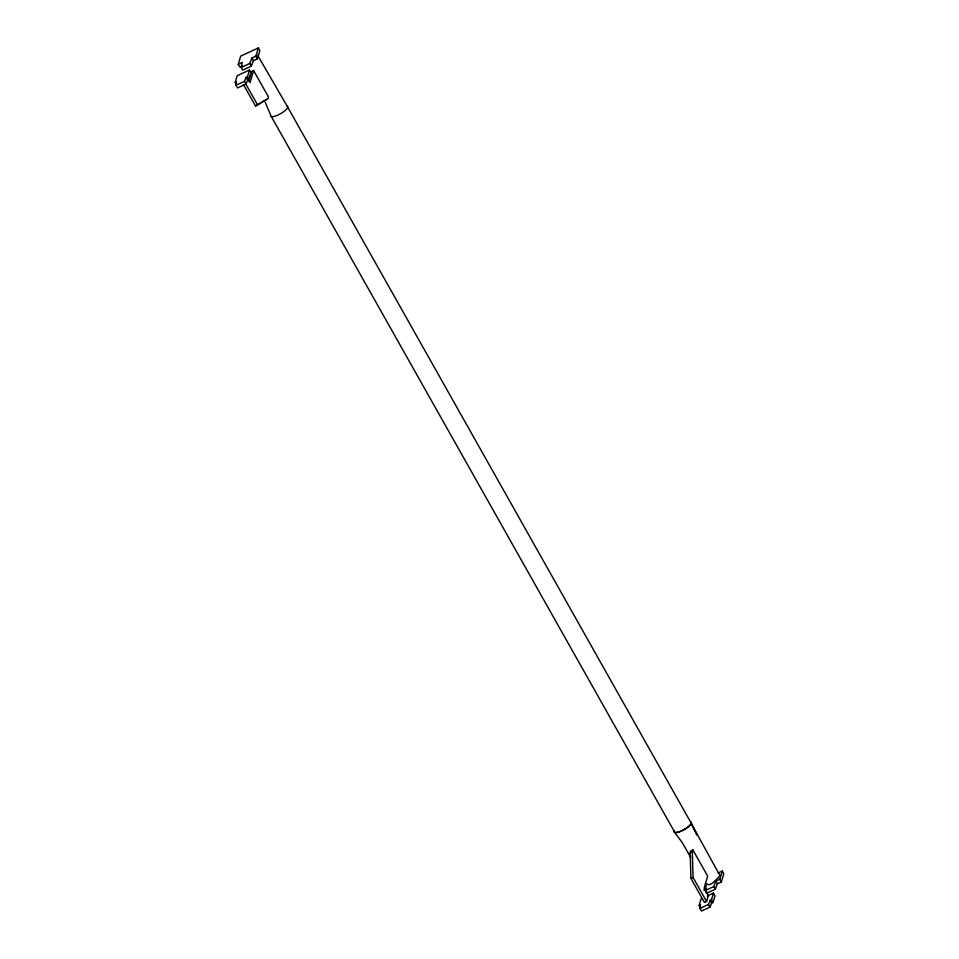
<?xml version="1.0" encoding="UTF-8"?>
<svg xmlns="http://www.w3.org/2000/svg" width="959" height="959" viewBox="0 0 959 959"><rect width="100%" height="100%" fill="white"/><g stroke="black" fill="none" stroke-linecap="round" stroke-linejoin="round"><path stroke-width="1.44" d="M235.195 82.378L237.173 75.701L249.508 70.007L251.018 72.704L249.052 79.369L247.662 80.005L246.007 84.032L237.52 87.952L235.998 85.255L236.573 81.743L235.195 82.378L236.202 84.176M707.298 895.958L713.46 893.105L714.982 895.802L713.005 902.467L711.626 903.102L709.972 907.13L701.485 911.05L699.962 908.353L700.538 904.84L699.159 905.476L700.669 908.173M238.264 64.289L240.685 56.101L258.319 47.95L259.841 50.647L257.408 58.847L253.404 60.693L251.354 66.147L242.735 70.127L241.212 67.43L242.267 62.443L238.264 64.289L239.786 66.986L242.447 65.751M718.219 872.93L722.283 871.048L723.805 873.745L721.384 881.944L717.368 883.79L715.33 889.245L706.699 893.225L705.189 890.527L706.232 885.541M249.052 79.369L247.53 76.672L249.508 70.007M257.408 58.847L255.885 56.149L258.319 47.95M248.729 80.928L251.498 71.577L253.608 70.594L268.436 96.883L267.861 98.789L255.526 106.017L243.442 84.572M253.608 70.594L250.047 82.63L247.961 78.926M690.192 852.767L690.756 850.861L692.877 849.878L707.694 876.166L704.134 888.202L708.317 895.622L706.579 901.472L704.457 902.455L690.948 878.48L690.192 852.767L692.314 851.784L692.877 849.878M699.159 905.476L701.125 898.811M713.005 902.467L711.494 899.77L713.46 893.105M721.384 881.944L719.861 879.247L722.283 871.048M241.212 67.43L249.843 63.45L251.881 57.996L255.885 56.149M705.189 890.527L713.808 886.548L715.846 881.093L719.861 879.247M235.998 85.255L244.485 81.335L246.139 77.319L247.53 76.672M699.962 908.353L708.449 904.433L710.116 900.417L711.494 899.77M255.526 106.017L264.468 100.551M265.751 99.772L267.861 98.789M690.948 878.48L693.069 877.509L692.314 851.784M703.75 890.084L706.423 888.849M705.356 883.479L708.581 884.63A3.105 0.863 -29.4 0 0 710.775 884.114A3.105 0.863 -29.4 0 0 713.304 882.448L718.339 877.485A8.547 2.386 -29.4 0 0 719.25 874.332L691.199 823.349L696.989 835.001L690.588 822.079L287.125 106.125L257.611 55.202M674.776 832.496L682.556 843.033L690.648 857.382M251.881 57.996L253.404 60.693M715.846 881.093L717.368 883.79M249.843 63.45L251.354 66.147M713.808 886.548L715.33 889.245M271.301 116.542L674.848 832.46M246.139 77.319L247.662 80.005M710.116 900.417L711.626 903.102M244.485 81.335L246.007 84.032M708.449 904.433L709.972 907.13M245.552 83.601L257.647 105.046M693.069 877.509L706.579 901.472M265.271 102.361L270.702 115.272A9.734 2.721 -29.4 0 0 280.388 113.797A9.734 2.721 -29.4 0 0 287.125 106.125M674.165 831.225A9.734 2.721 -29.4 0 0 683.851 829.739A9.734 2.721 -29.4 0 0 690.672 822.043A9.734 2.721 -29.4 0 1 683.851 829.739A9.734 2.721 -29.4 0 1 674.249 831.189"/></g></svg>
